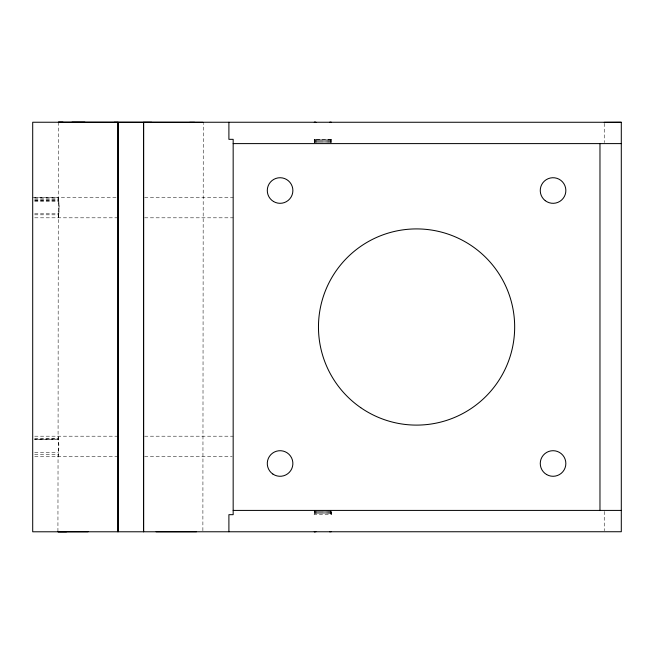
<?xml version="1.0" encoding="UTF-8"?>
<svg xmlns="http://www.w3.org/2000/svg" width="654" height="654" viewBox="0 0 654 654"><rect width="100%" height="100%" fill="white"/><g stroke="black" fill="none" stroke-linecap="round" stroke-linejoin="round"><path stroke-width="0.49" stroke-dasharray="3.27 2.45" d="M58.329 122.208L58.075 436.545A10.243 0.981 -89.9 0 1 58.795 446.437A10.243 0.981 -89.9 0 1 58.051 456.337L57.928 531.759M202.879 530.713L203.271 123.369M58.026 436.439L58.705 442.513A10.112 1.668 -89.9 0 1 58.697 450.353L58.002 456.427M58.263 197.565L58.844 202.462A10.137 1.668 -89.9 0 1 58.713 213.809L58.28 217.471A10.243 0.981 -89.9 0 0 59.015 208.25A10.243 0.981 -89.9 0 0 58.419 198.105L58.329 197.345L58.32 197.794M58.394 439.521L34.678 439.218L58.337 438.867M34.67 454.53L58.312 454.268M34.687 200.32L58.574 200.075M34.662 214.814L58.566 214.823M331.267 139.335L314.206 139.335L314.272 143.602M34.67 197.426L58.378 197.434M32.7 197.345L118.006 197.345M144.616 197.345L233.167 197.345M34.678 198.121L58.419 198.121M34.687 199.462L58.549 199.462M34.695 200.345L58.582 200.345M34.703 201.35L58.721 201.35M34.703 213.809L58.713 213.809M34.727 217.815L118.006 217.815M144.616 217.815L233.167 217.815M34.727 436.193L118.006 436.193M144.616 436.193L233.167 436.193M34.67 438.311L58.312 438.311M34.67 439.194L58.353 439.194M34.687 452.666L58.476 452.666M34.727 456.672L118.006 456.672M144.616 456.672L232.145 456.672M331.153 514.673L331.153 510.414L331.226 514.673L314.165 514.673L314.239 510.414M604.239 123.353L604.239 142.588M604.239 511.428L604.239 530.721M331.194 139.335L331.267 143.602M330.973 139.335L330.973 143.602M330.932 510.414L330.932 514.673M330.613 139.335L330.613 143.602M330.572 510.414L330.572 514.673M330.123 139.335L330.123 143.602M330.082 510.414L330.082 514.673M329.502 139.335L329.502 143.602M329.461 510.414L329.461 514.673M328.766 139.335L328.766 143.602M328.725 510.414L328.725 514.673M327.924 139.335L327.924 143.602M327.891 510.414L327.891 514.673M327 139.335L327 143.602M326.959 510.414L326.959 514.673M325.994 139.335L325.994 143.602M325.962 510.414L325.962 514.673M324.94 139.335L324.94 143.602M324.899 510.414L324.899 514.673M323.844 139.335L323.844 143.602M323.812 510.414L323.812 514.673M322.733 139.335L322.733 143.602M322.692 510.414L322.692 514.673M321.621 139.335L321.621 143.602M321.58 510.414L321.58 514.673M320.525 139.335L320.525 143.602M320.485 510.414L320.485 514.673M319.471 139.335L319.471 143.602M319.43 510.414L319.43 514.673M318.465 139.335L318.465 143.602M318.433 510.414L318.433 514.673M317.542 139.335L317.542 143.602M317.501 510.414L317.501 514.673M316.7 139.335L316.7 143.602M316.659 510.414L316.659 514.673M315.964 139.335L315.964 143.602M315.923 510.414L315.923 514.673M315.342 139.335L315.342 143.602M315.31 510.414L315.31 514.673M314.852 139.335L314.852 143.602M314.811 510.414L314.811 514.673M314.492 139.335L314.492 143.602M314.451 510.414L314.451 514.673"/><path stroke-width="0.98" d="M118.006 122.298L118.006 531.735L118.006 122.306L114.18 122.282M143.594 122.347L143.594 531.735L143.594 122.323L151.695 122.314M202.944 122.347L58.329 122.208L62.997 122.208M314.239 531.735L314.811 531.735M331.153 531.743L329.461 531.735M604.239 122.347L621.3 122.273L621.3 531.735L32.7 531.792L32.7 122.241L621.3 122.273M330.613 122.282L331.267 122.282L329.502 122.273M315.351 122.273L314.28 122.273L315.964 122.282M189.644 122.347L194.671 122.347M233.167 143.602L621.3 143.602M233.167 510.414L621.3 510.414M88.045 531.735L57.928 531.759L66.536 531.767M156.093 531.759L196.519 531.735M71.956 122.208L84.922 122.216M314.451 531.735L315.923 531.743M599.971 143.602L599.971 510.414M228.9 122.273L228.9 139.335L233.167 139.335L233.167 514.673L228.9 514.673L228.9 531.735M360.738 407.671A98.1 98.1 0 0 0 514.338 335.02A98.1 98.1 0 0 0 374.628 238.326A98.1 98.1 0 0 0 360.738 407.671M545.264 200.672A12.794 12.794 0 0 0 565.743 192.194A12.794 12.794 0 0 0 548.158 178.697A12.794 12.794 0 0 0 545.264 200.672M546.662 474.575A12.794 12.794 0 0 0 565.849 463.498A12.794 12.794 0 0 0 546.662 452.413A12.794 12.794 0 0 0 546.662 474.575M273.56 201.53A12.794 12.794 0 0 0 292.878 190.666A12.794 12.794 0 0 0 273.813 179.368A12.794 12.794 0 0 0 273.56 201.53M272.922 474.101A12.794 12.794 0 0 0 292.845 464.389A12.794 12.794 0 0 0 274.476 451.996A12.794 12.794 0 0 0 272.922 474.101"/></g></svg>
